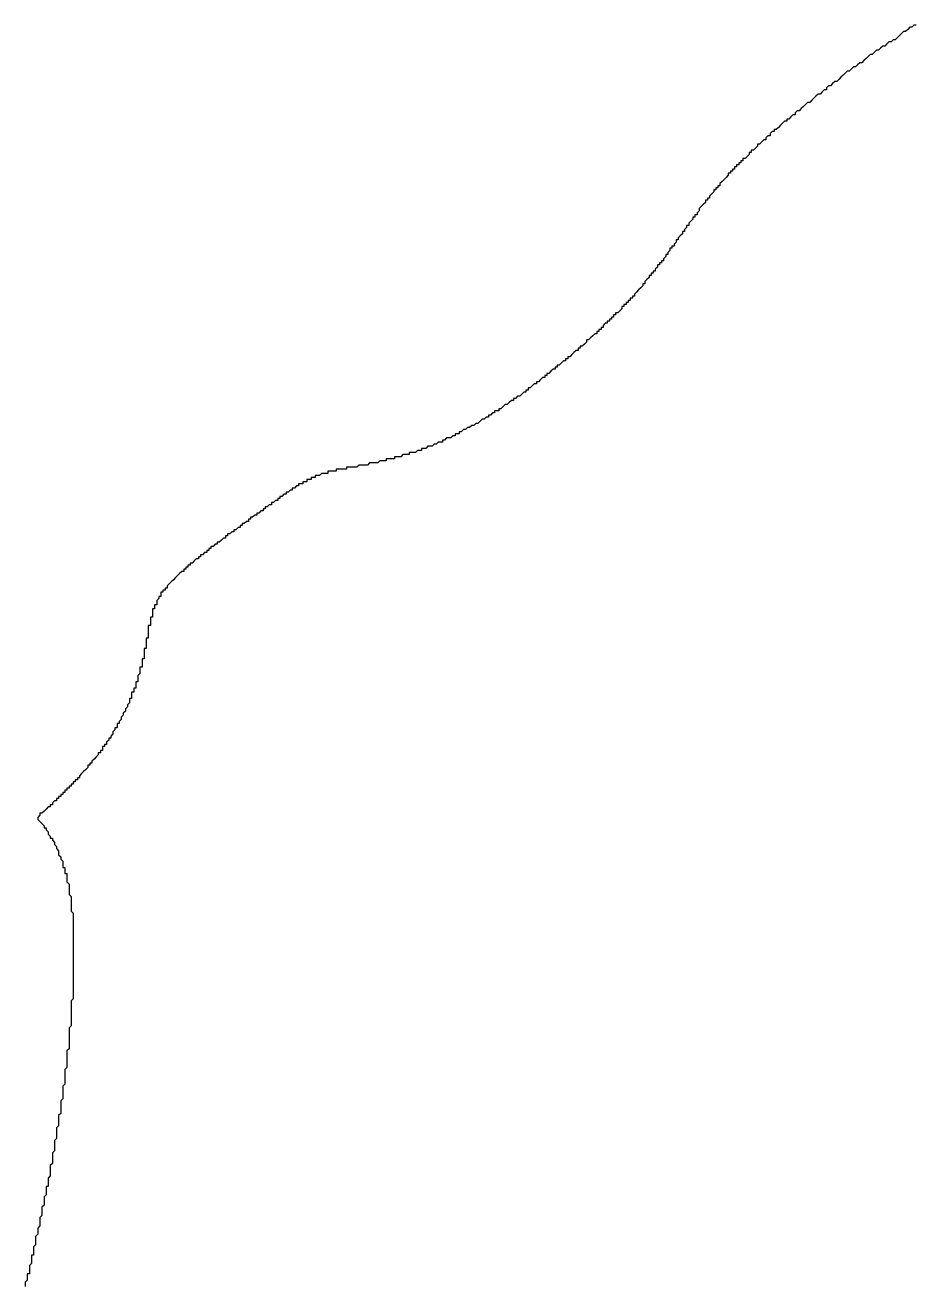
# Model space of a CAD drawing. Header units: millimetres. Extents: x 289 to 9778, y -894 to 6380.
# Drawn here: x 7123.44 to 7127.7, y 584.93 to 590.98 of the extents above; entities that cross this region are included whole.
import ezdxf

# ---------------------------------------------------------------- set-up
doc = ezdxf.new("R2010")
doc.units = ezdxf.units.MM

msp = doc.modelspace()

# ---------------------------------------------------------------- linework, layer by layer
for points in [[(7127.7097, 590.9775, 0), (7127.6997, 590.9775, 0), (7127.6897, 590.9675, 0), (7127.6797, 590.9675, 0), (7127.6697, 590.9575, 0), (7127.6597, 590.9475, 0), (7127.6497, 590.9475, 0), (7127.6397, 590.9375, 0), (7127.6297, 590.9275, 0), (7127.6297, 590.9275, 0), (7127.6197, 590.9175, 0), (7127.6097, 590.9075, 0), (7127.5997, 590.9075, 0), (7127.5897, 590.8975, 0), (7127.5797, 590.8975, 0), (7127.5697, 590.8875, 0), (7127.5597, 590.8775, 0), (7127.5497, 590.8775, 0), (7127.5397, 590.8675, 0), (7127.5297, 590.8575, 0), (7127.5197, 590.8575, 0), (7127.5097, 590.8475, 0), (7127.4997, 590.8375, 0), (7127.4897, 590.8375, 0), (7127.4797, 590.8275, 0), (7127.4697, 590.8175, 0), (7127.4697, 590.8175, 0), (7127.4597, 590.8075, 0), (7127.4497, 590.7975, 0), (7127.4397, 590.7975, 0), (7127.4297, 590.7875, 0), (7127.4197, 590.7775, 0), (7127.4097, 590.7775, 0), (7127.3997, 590.7675, 0), (7127.3897, 590.7575, 0), (7127.3797, 590.7575, 0), (7127.3697, 590.7475, 0), (7127.3597, 590.7375, 0), (7127.3597, 590.7375, 0), (7127.3497, 590.7275, 0), (7127.3397, 590.7175, 0), (7127.3297, 590.7075, 0), (7127.3197, 590.7075, 0), (7127.3097, 590.6975, 0), (7127.2997, 590.6875, 0), (7127.2897, 590.6875, 0), (7127.2797, 590.6775, 0), (7127.2797, 590.6675, 0), (7127.2697, 590.6675, 0), (7127.2597, 590.6575, 0), (7127.2497, 590.6475, 0), (7127.2397, 590.6475, 0), (7127.2297, 590.6375, 0), (7127.2197, 590.6275, 0), (7127.2197, 590.6275, 0), (7127.2097, 590.6175, 0), (7127.1997, 590.6075, 0), (7127.1897, 590.6075, 0), (7127.1797, 590.5975, 0), (7127.1697, 590.5875, 0), (7127.1697, 590.5875, 0), (7127.1597, 590.5775, 0), (7127.1497, 590.5675, 0), (7127.1397, 590.5675, 0), (7127.1297, 590.5575, 0), (7127.1297, 590.5475, 0), (7127.1197, 590.5475, 0), (7127.1097, 590.5375, 0), (7127.0997, 590.5275, 0), (7127.0897, 590.5275, 0), (7127.0897, 590.5175, 0), (7127.0797, 590.5175, 0), (7127.0697, 590.5075, 0), (7127.0597, 590.4975, 0), (7127.0597, 590.4975, 0), (7127.0497, 590.4875, 0), (7127.0397, 590.4775, 0), (7127.0297, 590.4775, 0), (7127.0297, 590.4675, 0), (7127.0197, 590.4675, 0), (7127.0097, 590.4575, 0), (7127.0097, 590.4475, 0), (7126.9997, 590.4475, 0), (7126.9897, 590.4375, 0), (7126.9897, 590.4275, 0), (7126.9797, 590.4275, 0), (7126.9697, 590.4175, 0), (7126.9697, 590.4175, 0), (7126.9597, 590.4075, 0), (7126.9497, 590.4075, 0), (7126.9497, 590.3975, 0), (7126.9397, 590.3875, 0), (7126.9397, 590.3875, 0), (7126.9297, 590.3775, 0), (7126.9197, 590.3775, 0), (7126.9197, 590.3675, 0), (7126.9097, 590.3675, 0), (7126.9097, 590.3575, 0), (7126.8997, 590.3475, 0), (7126.8997, 590.3475, 0), (7126.8897, 590.3375, 0), (7126.8797, 590.3375, 0), (7126.8797, 590.3275, 0), (7126.8697, 590.3275, 0), (7126.8697, 590.3175, 0), (7126.8597, 590.3175, 0), (7126.8597, 590.3075, 0), (7126.8497, 590.3075, 0), (7126.8497, 590.2975, 0), (7126.8397, 590.2975, 0), (7126.8397, 590.2875, 0), (7126.8297, 590.2875, 0), (7126.8297, 590.2775, 0), (7126.8197, 590.2775, 0), (7126.8197, 590.2675, 0), (7126.8097, 590.2675, 0), (7126.8097, 590.2575, 0), (7126.8097, 590.2575, 0), (7126.7997, 590.2475, 0), (7126.7997, 590.2475, 0), (7126.7897, 590.2375, 0), (7126.7897, 590.2375, 0), (7126.7797, 590.2275, 0), (7126.7797, 590.2275, 0), (7126.7697, 590.2175, 0), (7126.7697, 590.2175, 0), (7126.7697, 590.2075, 0), (7126.7597, 590.2075, 0), (7126.7597, 590.1975, 0), (7126.7497, 590.1975, 0), (7126.7497, 590.1875, 0), (7126.7497, 590.1875, 0), (7126.7397, 590.1875, 0), (7126.7397, 590.1775, 0), (7126.7397, 590.1775, 0), (7126.7297, 590.1675, 0), (7126.7297, 590.1675, 0), (7126.7197, 590.1575, 0), (7126.7197, 590.1575, 0), (7126.7197, 590.1475, 0), (7126.7097, 590.1475, 0), (7126.7097, 590.1375, 0), (7126.7097, 590.1375, 0), (7126.6997, 590.1375, 0), (7126.6997, 590.1275, 0), (7126.6997, 590.1275, 0), (7126.6897, 590.1175, 0), (7126.6897, 590.1175, 0), (7126.6797, 590.1075, 0), (7126.6797, 590.1075, 0), (7126.6797, 590.1075, 0), (7126.6697, 590.0975, 0), (7126.6697, 590.0975, 0), (7126.6697, 590.0875, 0), (7126.6697, 590.0875, 0), (7126.6597, 590.0775, 0), (7126.6597, 590.0775, 0), (7126.6597, 590.0675, 0), (7126.6497, 590.0675, 0), (7126.6497, 590.0675, 0), (7126.6497, 590.0575, 0), (7126.6397, 590.0575, 0), (7126.6397, 590.0475, 0), (7126.6397, 590.0475, 0), (7126.6297, 590.0375, 0), (7126.6297, 590.0375, 0), (7126.6297, 590.0375, 0), (7126.6197, 590.0275, 0), (7126.6197, 590.0275, 0), (7126.6197, 590.0175, 0), (7126.6097, 590.0175, 0), (7126.6097, 590.0075, 0), (7126.6097, 590.0075, 0), (7126.5997, 589.9975, 0), (7126.5997, 589.9975, 0), (7126.5997, 589.9975, 0), (7126.5997, 589.9875, 0), (7126.5897, 589.9875, 0), (7126.5897, 589.9775, 0), (7126.5897, 589.9775, 0), (7126.5797, 589.9675, 0), (7126.5797, 589.9675, 0), (7126.5797, 589.9675, 0), (7126.5697, 589.9575, 0), (7126.5697, 589.9575, 0), (7126.5697, 589.9475, 0), (7126.5597, 589.9475, 0), (7126.5597, 589.9375, 0), (7126.5597, 589.9375, 0), (7126.5497, 589.9275, 0), (7126.5497, 589.9275, 0), (7126.5497, 589.9175, 0), (7126.5397, 589.9175, 0), (7126.5397, 589.9175, 0), (7126.5397, 589.9075, 0), (7126.5297, 589.9075, 0), (7126.5297, 589.8975, 0), (7126.5297, 589.8975, 0), (7126.5197, 589.8875, 0), (7126.5197, 589.8875, 0), (7126.5197, 589.8775, 0), (7126.5097, 589.8775, 0), (7126.5097, 589.8675, 0), (7126.5097, 589.8675, 0), (7126.4997, 589.8575, 0), (7126.4997, 589.8575, 0), (7126.4997, 589.8475, 0), (7126.4897, 589.8475, 0), (7126.4897, 589.8475, 0), (7126.4897, 589.8375, 0), (7126.4797, 589.8375, 0), (7126.4797, 589.8275, 0), (7126.4697, 589.8275, 0), (7126.4697, 589.8175, 0), (7126.4697, 589.8175, 0), (7126.4597, 589.8075, 0), (7126.4597, 589.8075, 0), (7126.4597, 589.7975, 0), (7126.4497, 589.7975, 0), (7126.4497, 589.7875, 0), (7126.4397, 589.7875, 0), (7126.4397, 589.7775, 0), (7126.4297, 589.7775, 0), (7126.4297, 589.7675, 0), (7126.4297, 589.7675, 0), (7126.4197, 589.7575, 0), (7126.4197, 589.7575, 0), (7126.4097, 589.7475, 0), (7126.4097, 589.7475, 0), (7126.4097, 589.7375, 0), (7126.3997, 589.7375, 0), (7126.3997, 589.7275, 0), (7126.3897, 589.7175, 0), (7126.3897, 589.7175, 0), (7126.3797, 589.7075, 0), (7126.3797, 589.7075, 0), (7126.3697, 589.6975, 0), (7126.3697, 589.6975, 0), (7126.3597, 589.6875, 0), (7126.3597, 589.6875, 0), (7126.3597, 589.6775, 0), (7126.3497, 589.6775, 0), (7126.3497, 589.6675, 0), (7126.3397, 589.6675, 0), (7126.3397, 589.6575, 0), (7126.3297, 589.6575, 0), (7126.3297, 589.6475, 0), (7126.3197, 589.6475, 0), (7126.3197, 589.6375, 0), (7126.3097, 589.6375, 0), (7126.3097, 589.6275, 0), (7126.2997, 589.6275, 0), (7126.2997, 589.6175, 0), (7126.2897, 589.6075, 0), (7126.2897, 589.6075, 0), (7126.2797, 589.5975, 0), (7126.2697, 589.5975, 0), (7126.2697, 589.5875, 0), (7126.2597, 589.5875, 0), (7126.2597, 589.5775, 0), (7126.2497, 589.5775, 0), (7126.2497, 589.5675, 0), (7126.2397, 589.5675, 0), (7126.2397, 589.5575, 0), (7126.2297, 589.5575, 0), (7126.2297, 589.5475, 0), (7126.2197, 589.5475, 0), (7126.2097, 589.5375, 0), (7126.2097, 589.5275, 0), (7126.1997, 589.5275, 0), (7126.1997, 589.5175, 0), (7126.1897, 589.5175, 0), (7126.1897, 589.5075, 0), (7126.1797, 589.5075, 0), (7126.1797, 589.4975, 0), (7126.1697, 589.4975, 0), (7126.1597, 589.4875, 0), (7126.1597, 589.4875, 0), (7126.1497, 589.4775, 0), (7126.1497, 589.4775, 0), (7126.1397, 589.4675, 0), (7126.1297, 589.4675, 0), (7126.1297, 589.4575, 0), (7126.1197, 589.4475, 0), (7126.1197, 589.4475, 0), (7126.1097, 589.4375, 0), (7126.0997, 589.4375, 0), (7126.0997, 589.4275, 0), (7126.0897, 589.4275, 0), (7126.0897, 589.4175, 0), (7126.0797, 589.4175, 0), (7126.0697, 589.4075, 0), (7126.0697, 589.4075, 0), (7126.0597, 589.3975, 0), (7126.0597, 589.3975, 0), (7126.0497, 589.3875, 0), (7126.0397, 589.3875, 0), (7126.0397, 589.3775, 0), (7126.0297, 589.3775, 0), (7126.0297, 589.3675, 0), (7126.0197, 589.3675, 0), (7126.0097, 589.3575, 0), (7126.0097, 589.3575, 0), (7125.9997, 589.3475, 0), (7125.9897, 589.3475, 0), (7125.9897, 589.3375, 0), (7125.9797, 589.3375, 0), (7125.9797, 589.3275, 0), (7125.9697, 589.3275, 0), (7125.9597, 589.3175, 0), (7125.9597, 589.3175, 0), (7125.9497, 589.3075, 0), (7125.9397, 589.3075, 0), (7125.9397, 589.2975, 0), (7125.9297, 589.2975, 0), (7125.9297, 589.2875, 0), (7125.9197, 589.2875, 0), (7125.9097, 589.2775, 0), (7125.9097, 589.2775, 0), (7125.8997, 589.2675, 0), (7125.8897, 589.2675, 0), (7125.8897, 589.2575, 0), (7125.8797, 589.2575, 0), (7125.8697, 589.2475, 0), (7125.8697, 589.2475, 0), (7125.8597, 589.2375, 0), (7125.8497, 589.2375, 0), (7125.8497, 589.2275, 0), (7125.8397, 589.2275, 0), (7125.8397, 589.2175, 0), (7125.8297, 589.2175, 0), (7125.8197, 589.2075, 0), (7125.8197, 589.2075, 0), (7125.8097, 589.1975, 0), (7125.7997, 589.1975, 0), (7125.7997, 589.1975, 0), (7125.7897, 589.1875, 0), (7125.7797, 589.1875, 0), (7125.7797, 589.1775, 0), (7125.7697, 589.1775, 0), (7125.7597, 589.1675, 0), (7125.7597, 589.1675, 0), (7125.7497, 589.1575, 0), (7125.7497, 589.1575, 0), (7125.7397, 589.1575, 0), (7125.7297, 589.1475, 0), (7125.7297, 589.1475, 0), (7125.7197, 589.1375, 0), (7125.7097, 589.1375, 0), (7125.7097, 589.1275, 0), (7125.6997, 589.1275, 0), (7125.6897, 589.1275, 0), (7125.6897, 589.1175, 0), (7125.6797, 589.1175, 0), (7125.6697, 589.1075, 0), (7125.6697, 589.1075, 0), (7125.6597, 589.1075, 0), (7125.6597, 589.0975, 0), (7125.6497, 589.0975, 0), (7125.6397, 589.0875, 0), (7125.6397, 589.0875, 0), (7125.6297, 589.0875, 0), (7125.6197, 589.0775, 0), (7125.6197, 589.0775, 0), (7125.6097, 589.0675, 0), (7125.5997, 589.0675, 0), (7125.5997, 589.0675, 0), (7125.5897, 589.0575, 0), (7125.5897, 589.0575, 0), (7125.5797, 589.0575, 0), (7125.5697, 589.0475, 0), (7125.5697, 589.0475, 0), (7125.5597, 589.0475, 0), (7125.5497, 589.0375, 0), (7125.5497, 589.0375, 0), (7125.5397, 589.0375, 0), (7125.5297, 589.0275, 0), (7125.5297, 589.0275, 0), (7125.5197, 589.0275, 0), (7125.5197, 589.0175, 0), (7125.5097, 589.0175, 0), (7125.4997, 589.0175, 0), (7125.4997, 589.0075, 0), (7125.4897, 589.0075, 0), (7125.4897, 589.0075, 0), (7125.4797, 588.9975, 0), (7125.4697, 588.9975, 0), (7125.4697, 588.9975, 0), (7125.4597, 588.9975, 0), (7125.4497, 588.9875, 0), (7125.4497, 588.9875, 0), (7125.4397, 588.9875, 0), (7125.4397, 588.9775, 0), (7125.4297, 588.9775, 0), (7125.4197, 588.9775, 0), (7125.4197, 588.9775, 0), (7125.4097, 588.9675, 0), (7125.4097, 588.9675, 0), (7125.3997, 588.9675, 0), (7125.3997, 588.9675, 0), (7125.3897, 588.9575, 0), (7125.3797, 588.9575, 0), (7125.3797, 588.9575, 0), (7125.3697, 588.9575, 0), (7125.3697, 588.9575, 0), (7125.3597, 588.9475, 0), (7125.3497, 588.9475, 0), (7125.3497, 588.9475, 0), (7125.3397, 588.9475, 0), (7125.3397, 588.9375, 0), (7125.3297, 588.9375, 0), (7125.3297, 588.9375, 0), (7125.3197, 588.9375, 0), (7125.3197, 588.9375, 0), (7125.3097, 588.9275, 0), (7125.2997, 588.9275, 0), (7125.2997, 588.9275, 0), (7125.2897, 588.9275, 0), (7125.2897, 588.9275, 0), (7125.2797, 588.9275, 0), (7125.2797, 588.9175, 0), (7125.2697, 588.9175, 0), (7125.2697, 588.9175, 0), (7125.2597, 588.9175, 0), (7125.2597, 588.9175, 0), (7125.2497, 588.9175, 0), (7125.2397, 588.9075, 0), (7125.2397, 588.9075, 0), (7125.2297, 588.9075, 0), (7125.2297, 588.9075, 0), (7125.2197, 588.9075, 0), (7125.2197, 588.9075, 0), (7125.2097, 588.9075, 0), (7125.2097, 588.8975, 0), (7125.1997, 588.8975, 0), (7125.1997, 588.8975, 0), (7125.1897, 588.8975, 0), (7125.1897, 588.8975, 0), (7125.1797, 588.8975, 0), (7125.1797, 588.8975, 0), (7125.1697, 588.8975, 0), (7125.1697, 588.8875, 0), (7125.1597, 588.8875, 0), (7125.1597, 588.8875, 0), (7125.1497, 588.8875, 0), (7125.1497, 588.8875, 0), (7125.1397, 588.8875, 0), (7125.1397, 588.8875, 0), (7125.1397, 588.8875, 0), (7125.1297, 588.8775, 0), (7125.1297, 588.8775, 0), (7125.1197, 588.8775, 0), (7125.1197, 588.8775, 0), (7125.1097, 588.8775, 0), (7125.1097, 588.8775, 0), (7125.0997, 588.8775, 0), (7125.0997, 588.8775, 0), (7125.0897, 588.8775, 0), (7125.0897, 588.8775, 0), (7125.0897, 588.8775, 0), (7125.0797, 588.8675, 0), (7125.0797, 588.8675, 0), (7125.0697, 588.8675, 0), (7125.0697, 588.8675, 0), (7125.0597, 588.8675, 0), (7125.0597, 588.8675, 0), (7125.0597, 588.8675, 0), (7125.0497, 588.8675, 0), (7125.0497, 588.8675, 0), (7125.0397, 588.8675, 0), (7125.0397, 588.8675, 0), (7125.0397, 588.8675, 0), (7125.0297, 588.8575, 0), (7125.0297, 588.8575, 0), (7125.0197, 588.8575, 0), (7125.0197, 588.8575, 0), (7125.0197, 588.8575, 0), (7125.0097, 588.8575, 0), (7125.0097, 588.8575, 0), (7125.0097, 588.8575, 0), (7124.9997, 588.8575, 0), (7124.9997, 588.8575, 0), (7124.9897, 588.8575, 0), (7124.9897, 588.8575, 0), (7124.9897, 588.8575, 0), (7124.9797, 588.8575, 0), (7124.9797, 588.8575, 0), (7124.9797, 588.8475, 0), (7124.9697, 588.8475, 0), (7124.9697, 588.8475, 0), (7124.9697, 588.8475, 0), (7124.9597, 588.8475, 0), (7124.9597, 588.8475, 0), (7124.9597, 588.8475, 0), (7124.9497, 588.8475, 0), (7124.9497, 588.8475, 0), (7124.9497, 588.8475, 0), (7124.9397, 588.8475, 0), (7124.9397, 588.8475, 0), (7124.9397, 588.8475, 0), (7124.9397, 588.8475, 0), (7124.9297, 588.8475, 0), (7124.9297, 588.8475, 0), (7124.9297, 588.8375, 0), (7124.9197, 588.8375, 0), (7124.9197, 588.8375, 0), (7124.9197, 588.8375, 0), (7124.9197, 588.8375, 0), (7124.9097, 588.8375, 0), (7124.9097, 588.8375, 0), (7124.9097, 588.8375, 0), (7124.9097, 588.8375, 0), (7124.8997, 588.8375, 0), (7124.8997, 588.8375, 0), (7124.8997, 588.8375, 0), (7124.8997, 588.8375, 0), (7124.8897, 588.8375, 0), (7124.8897, 588.8375, 0), (7124.8897, 588.8375, 0), (7124.8897, 588.8275, 0), (7124.8797, 588.8275, 0), (7124.8797, 588.8275, 0), (7124.8797, 588.8275, 0), (7124.8797, 588.8275, 0), (7124.8697, 588.8275, 0), (7124.8697, 588.8275, 0), (7124.8697, 588.8275, 0), (7124.8697, 588.8275, 0), (7124.8697, 588.8275, 0), (7124.8597, 588.8275, 0), (7124.8597, 588.8275, 0), (7124.8597, 588.8275, 0), (7124.8597, 588.8275, 0), (7124.8597, 588.8275, 0), (7124.8497, 588.8175, 0), (7124.8497, 588.8175, 0), (7124.8497, 588.8175, 0), (7124.8497, 588.8175, 0), (7124.8497, 588.8175, 0), (7124.8397, 588.8175, 0), (7124.8397, 588.8175, 0), (7124.8397, 588.8175, 0), (7124.8397, 588.8175, 0), (7124.8397, 588.8175, 0), (7124.8297, 588.8175, 0), (7124.8297, 588.8175, 0), (7124.8297, 588.8075, 0), (7124.8297, 588.8075, 0), (7124.8297, 588.8075, 0), (7124.8197, 588.8075, 0), (7124.8197, 588.8075, 0), (7124.8197, 588.8075, 0), (7124.8197, 588.8075, 0), (7124.8097, 588.8075, 0), (7124.8097, 588.8075, 0), (7124.8097, 588.8075, 0), (7124.8097, 588.8075, 0), (7124.8097, 588.7975, 0), (7124.7997, 588.7975, 0), (7124.7997, 588.7975, 0), (7124.7997, 588.7975, 0), (7124.7997, 588.7975, 0), (7124.7997, 588.7975, 0), (7124.7897, 588.7975, 0), (7124.7897, 588.7975, 0), (7124.7897, 588.7975, 0), (7124.7897, 588.7975, 0), (7124.7897, 588.7875, 0), (7124.7797, 588.7875, 0), (7124.7797, 588.7875, 0), (7124.7797, 588.7875, 0), (7124.7797, 588.7875, 0), (7124.7797, 588.7875, 0), (7124.7697, 588.7875, 0), (7124.7697, 588.7875, 0), (7124.7697, 588.7875, 0), (7124.7697, 588.7775, 0), (7124.7597, 588.7775, 0), (7124.7597, 588.7775, 0), (7124.7597, 588.7775, 0), (7124.7597, 588.7775, 0), (7124.7597, 588.7775, 0), (7124.7497, 588.7775, 0), (7124.7497, 588.7775, 0), (7124.7497, 588.7675, 0), (7124.7497, 588.7675, 0), (7124.7497, 588.7675, 0), (7124.7397, 588.7675, 0), (7124.7397, 588.7675, 0), (7124.7397, 588.7675, 0), (7124.7397, 588.7675, 0), (7124.7297, 588.7575, 0), (7124.7297, 588.7575, 0), (7124.7297, 588.7575, 0), (7124.7297, 588.7575, 0), (7124.7197, 588.7575, 0), (7124.7197, 588.7575, 0), (7124.7197, 588.7575, 0), (7124.7197, 588.7475, 0), (7124.7197, 588.7475, 0), (7124.7097, 588.7475, 0), (7124.7097, 588.7475, 0), (7124.7097, 588.7475, 0), (7124.7097, 588.7475, 0), (7124.6997, 588.7375, 0), (7124.6997, 588.7375, 0), (7124.6997, 588.7375, 0), (7124.6997, 588.7375, 0), (7124.6897, 588.7375, 0), (7124.6897, 588.7375, 0), (7124.6897, 588.7275, 0), (7124.6897, 588.7275, 0), (7124.6797, 588.7275, 0), (7124.6797, 588.7275, 0), (7124.6797, 588.7275, 0), (7124.6797, 588.7275, 0), (7124.6697, 588.7175, 0), (7124.6697, 588.7175, 0), (7124.6697, 588.7175, 0), (7124.6697, 588.7175, 0), (7124.6597, 588.7175, 0), (7124.6597, 588.7075, 0), (7124.6597, 588.7075, 0), (7124.6497, 588.7075, 0), (7124.6497, 588.7075, 0), (7124.6497, 588.7075, 0), (7124.6497, 588.6975, 0), (7124.6397, 588.6975, 0), (7124.6397, 588.6975, 0), (7124.6397, 588.6975, 0), (7124.6397, 588.6975, 0), (7124.6297, 588.6875, 0), (7124.6297, 588.6875, 0), (7124.6297, 588.6875, 0), (7124.6197, 588.6875, 0), (7124.6197, 588.6875, 0), (7124.6197, 588.6775, 0), (7124.6197, 588.6775, 0), (7124.6097, 588.6775, 0), (7124.6097, 588.6775, 0), (7124.6097, 588.6775, 0), (7124.5997, 588.6675, 0), (7124.5997, 588.6675, 0), (7124.5997, 588.6675, 0), (7124.5897, 588.6675, 0), (7124.5897, 588.6675, 0), (7124.5897, 588.6575, 0), (7124.5897, 588.6575, 0), (7124.5797, 588.6575, 0), (7124.5797, 588.6575, 0), (7124.5797, 588.6475, 0), (7124.5697, 588.6475, 0), (7124.5697, 588.6475, 0), (7124.5697, 588.6475, 0), (7124.5597, 588.6375, 0), (7124.5597, 588.6375, 0), (7124.5597, 588.6375, 0), (7124.5497, 588.6375, 0), (7124.5497, 588.6275, 0), (7124.5497, 588.6275, 0), (7124.5397, 588.6275, 0), (7124.5397, 588.6275, 0), (7124.5397, 588.6275, 0), (7124.5297, 588.6175, 0), (7124.5297, 588.6175, 0), (7124.5297, 588.6175, 0), (7124.5197, 588.6175, 0), (7124.5197, 588.6075, 0), (7124.5197, 588.6075, 0), (7124.5097, 588.6075, 0), (7124.5097, 588.6075, 0), (7124.5097, 588.5975, 0), (7124.4997, 588.5975, 0), (7124.4997, 588.5975, 0), (7124.4997, 588.5975, 0), (7124.4897, 588.5875, 0), (7124.4897, 588.5875, 0), (7124.4897, 588.5875, 0), (7124.4797, 588.5875, 0), (7124.4797, 588.5775, 0), (7124.4697, 588.5775, 0), (7124.4697, 588.5775, 0), (7124.4697, 588.5675, 0), (7124.4597, 588.5675, 0), (7124.4597, 588.5675, 0), (7124.4597, 588.5675, 0), (7124.4497, 588.5575, 0), (7124.4497, 588.5575, 0), (7124.4497, 588.5575, 0), (7124.4397, 588.5575, 0), (7124.4397, 588.5475, 0), (7124.4397, 588.5475, 0), (7124.4297, 588.5475, 0), (7124.4297, 588.5475, 0), (7124.4197, 588.5375, 0), (7124.4197, 588.5375, 0), (7124.4197, 588.5375, 0), (7124.4097, 588.5375, 0), (7124.4097, 588.5275, 0), (7124.4097, 588.5275, 0), (7124.3997, 588.5275, 0), (7124.3997, 588.5275, 0), (7124.3997, 588.5175, 0), (7124.3897, 588.5175, 0), (7124.3897, 588.5175, 0), (7124.3897, 588.5175, 0), (7124.3797, 588.5075, 0), (7124.3797, 588.5075, 0), (7124.3797, 588.5075, 0), (7124.3697, 588.4975, 0), (7124.3697, 588.4975, 0), (7124.3597, 588.4975, 0), (7124.3597, 588.4975, 0), (7124.3597, 588.4875, 0), (7124.3497, 588.4875, 0), (7124.3497, 588.4875, 0), (7124.3497, 588.4875, 0), (7124.3397, 588.4775, 0), (7124.3397, 588.4775, 0), (7124.3397, 588.4775, 0), (7124.3297, 588.4775, 0), (7124.3297, 588.4675, 0), (7124.3297, 588.4675, 0), (7124.3197, 588.4675, 0), (7124.3197, 588.4675, 0), (7124.3197, 588.4575, 0), (7124.3097, 588.4575, 0), (7124.3097, 588.4575, 0), (7124.3097, 588.4475, 0), (7124.2997, 588.4475, 0), (7124.2997, 588.4475, 0), (7124.2997, 588.4475, 0), (7124.2897, 588.4375, 0), (7124.2897, 588.4375, 0), (7124.2897, 588.4375, 0), (7124.2797, 588.4375, 0), (7124.2797, 588.4275, 0), (7124.2797, 588.4275, 0), (7124.2697, 588.4275, 0), (7124.2697, 588.4275, 0), (7124.2697, 588.4175, 0), (7124.2597, 588.4175, 0), (7124.2597, 588.4175, 0), (7124.2597, 588.4175, 0), (7124.2497, 588.4075, 0), (7124.2497, 588.4075, 0), (7124.2497, 588.4075, 0), (7124.2397, 588.3975, 0), (7124.2397, 588.3975, 0), (7124.2397, 588.3975, 0), (7124.2297, 588.3975, 0), (7124.2297, 588.3875, 0), (7124.2297, 588.3875, 0), (7124.2197, 588.3875, 0), (7124.2197, 588.3875, 0), (7124.2197, 588.3775, 0), (7124.2197, 588.3775, 0), (7124.2097, 588.3775, 0), (7124.2097, 588.3775, 0), (7124.2097, 588.3675, 0), (7124.1997, 588.3675, 0), (7124.1997, 588.3675, 0), (7124.1997, 588.3675, 0), (7124.1997, 588.3575, 0), (7124.1897, 588.3575, 0), (7124.1897, 588.3575, 0), (7124.1897, 588.3575, 0), (7124.1797, 588.3475, 0), (7124.1797, 588.3475, 0), (7124.1797, 588.3475, 0), (7124.1797, 588.3475, 0), (7124.1697, 588.3375, 0), (7124.1697, 588.3375, 0), (7124.1697, 588.3375, 0), (7124.1697, 588.3375, 0), (7124.1597, 588.3275, 0), (7124.1597, 588.3275, 0), (7124.1597, 588.3275, 0), (7124.1597, 588.3275, 0), (7124.1497, 588.3175, 0), (7124.1497, 588.3175, 0), (7124.1497, 588.3175, 0), (7124.1497, 588.3175, 0), (7124.1497, 588.3175, 0), (7124.1397, 588.3075, 0), (7124.1397, 588.3075, 0), (7124.1397, 588.3075, 0), (7124.1397, 588.3075, 0), (7124.1297, 588.2975, 0), (7124.1297, 588.2975, 0), (7124.1297, 588.2975, 0), (7124.1297, 588.2975, 0), (7124.1297, 588.2975, 0), (7124.1197, 588.2875, 0), (7124.1197, 588.2875, 0), (7124.1197, 588.2875, 0), (7124.1197, 588.2875, 0), (7124.1197, 588.2775, 0), (7124.1197, 588.2775, 0), (7124.1097, 588.2775, 0), (7124.1097, 588.2775, 0), (7124.1097, 588.2775, 0), (7124.1097, 588.2675, 0), (7124.1097, 588.2675, 0), (7124.1097, 588.2675, 0), (7124.0997, 588.2675, 0), (7124.0997, 588.2675, 0), (7124.0997, 588.2675, 0), (7124.0997, 588.2575, 0), (7124.0997, 588.2575, 0), (7124.0997, 588.2575, 0), (7124.0997, 588.2575, 0), (7124.0897, 588.2575, 0), (7124.0897, 588.2475, 0), (7124.0897, 588.2475, 0), (7124.0897, 588.2475, 0), (7124.0897, 588.2475, 0), (7124.0897, 588.2475, 0), (7124.0897, 588.2475, 0), (7124.0897, 588.2375, 0), (7124.0897, 588.2375, 0), (7124.0797, 588.2375, 0), (7124.0797, 588.2375, 0), (7124.0797, 588.2375, 0), (7124.0797, 588.2375, 0), (7124.0797, 588.2275, 0), (7124.0797, 588.2275, 0), (7124.0797, 588.2275, 0), (7124.0797, 588.2275, 0), (7124.0797, 588.2275, 0), (7124.0797, 588.2275, 0), (7124.0697, 588.2175, 0), (7124.0697, 588.2175, 0), (7124.0697, 588.2175, 0), (7124.0697, 588.2175, 0), (7124.0697, 588.2175, 0), (7124.0697, 588.2175, 0), (7124.0697, 588.2075, 0), (7124.0697, 588.2075, 0), (7124.0697, 588.2075, 0), (7124.0697, 588.2075, 0), (7124.0697, 588.2075, 0), (7124.0697, 588.2075, 0), (7124.0697, 588.1975, 0), (7124.0597, 588.1975, 0), (7124.0597, 588.1975, 0), (7124.0597, 588.1975, 0), (7124.0597, 588.1975, 0), (7124.0597, 588.1975, 0), (7124.0597, 588.1875, 0), (7124.0597, 588.1875, 0), (7124.0597, 588.1875, 0), (7124.0597, 588.1875, 0), (7124.0597, 588.1875, 0), (7124.0597, 588.1875, 0), (7124.0597, 588.1775, 0), (7124.0597, 588.1775, 0), (7124.0597, 588.1775, 0), (7124.0597, 588.1775, 0), (7124.0597, 588.1775, 0), (7124.0497, 588.1775, 0), (7124.0497, 588.1675, 0), (7124.0497, 588.1675, 0), (7124.0497, 588.1675, 0), (7124.0497, 588.1675, 0), (7124.0497, 588.1675, 0), (7124.0497, 588.1575, 0), (7124.0497, 588.1575, 0), (7124.0497, 588.1575, 0), (7124.0497, 588.1575, 0), (7124.0497, 588.1575, 0), (7124.0497, 588.1475, 0), (7124.0497, 588.1475, 0), (7124.0497, 588.1475, 0), (7124.0497, 588.1475, 0), (7124.0497, 588.1475, 0), (7124.0497, 588.1375, 0), (7124.0497, 588.1375, 0), (7124.0397, 588.1375, 0), (7124.0397, 588.1375, 0), (7124.0397, 588.1375, 0), (7124.0397, 588.1275, 0), (7124.0397, 588.1275, 0), (7124.0397, 588.1275, 0), (7124.0397, 588.1275, 0), (7124.0397, 588.1275, 0), (7124.0397, 588.1175, 0), (7124.0397, 588.1175, 0), (7124.0397, 588.1175, 0), (7124.0397, 588.1175, 0), (7124.0397, 588.1075, 0), (7124.0397, 588.1075, 0), (7124.0397, 588.1075, 0), (7124.0397, 588.1075, 0), (7124.0397, 588.1075, 0), (7124.0397, 588.0975, 0), (7124.0397, 588.0975, 0), (7124.0397, 588.0975, 0), (7124.0297, 588.0975, 0), (7124.0297, 588.0875, 0), (7124.0297, 588.0875, 0), (7124.0297, 588.0875, 0), (7124.0297, 588.0875, 0), (7124.0297, 588.0775, 0), (7124.0297, 588.0775, 0), (7124.0297, 588.0775, 0), (7124.0297, 588.0775, 0), (7124.0297, 588.0675, 0), (7124.0297, 588.0675, 0), (7124.0297, 588.0675, 0), (7124.0297, 588.0675, 0), (7124.0297, 588.0575, 0), (7124.0297, 588.0575, 0), (7124.0297, 588.0575, 0), (7124.0297, 588.0475, 0), (7124.0297, 588.0475, 0), (7124.0297, 588.0475, 0), (7124.0297, 588.0475, 0), (7124.0297, 588.0375, 0), (7124.0197, 588.0375, 0), (7124.0197, 588.0375, 0), (7124.0197, 588.0375, 0), (7124.0197, 588.0275, 0), (7124.0197, 588.0275, 0), (7124.0197, 588.0275, 0), (7124.0197, 588.0175, 0), (7124.0197, 588.0175, 0), (7124.0197, 588.0175, 0), (7124.0197, 588.0075, 0), (7124.0197, 588.0075, 0), (7124.0197, 588.0075, 0), (7124.0197, 588.0075, 0), (7124.0197, 587.9975, 0), (7124.0197, 587.9975, 0), (7124.0197, 587.9975, 0), (7124.0197, 587.9875, 0), (7124.0197, 587.9875, 0), (7124.0097, 587.9875, 0), (7124.0097, 587.9775, 0), (7124.0097, 587.9775, 0), (7124.0097, 587.9775, 0), (7124.0097, 587.9675, 0), (7124.0097, 587.9675, 0), (7124.0097, 587.9675, 0), (7124.0097, 587.9575, 0), (7124.0097, 587.9575, 0), (7124.0097, 587.9575, 0), (7124.0097, 587.9475, 0), (7124.0097, 587.9475, 0), (7124.0097, 587.9475, 0), (7124.0097, 587.9375, 0), (7123.9997, 587.9375, 0), (7123.9997, 587.9375, 0), (7123.9997, 587.9275, 0), (7123.9997, 587.9275, 0), (7123.9997, 587.9275, 0), (7123.9997, 587.9175, 0), (7123.9997, 587.9175, 0), (7123.9997, 587.9175, 0), (7123.9997, 587.9075, 0), (7123.9997, 587.9075, 0), (7123.9997, 587.9075, 0), (7123.9997, 587.8975, 0), (7123.9897, 587.8975, 0), (7123.9897, 587.8975, 0), (7123.9897, 587.8875, 0), (7123.9897, 587.8875, 0), (7123.9897, 587.8775, 0), (7123.9897, 587.8775, 0), (7123.9897, 587.8775, 0), (7123.9897, 587.8675, 0), (7123.9897, 587.8675, 0), (7123.9897, 587.8675, 0), (7123.9797, 587.8575, 0), (7123.9797, 587.8575, 0), (7123.9797, 587.8575, 0), (7123.9797, 587.8475, 0), (7123.9797, 587.8475, 0), (7123.9797, 587.8375, 0), (7123.9797, 587.8375, 0), (7123.9797, 587.8375, 0), (7123.9797, 587.8275, 0), (7123.9697, 587.8275, 0), (7123.9697, 587.8275, 0), (7123.9697, 587.8175, 0), (7123.9697, 587.8175, 0), (7123.9697, 587.8175, 0), (7123.9697, 587.8075, 0), (7123.9697, 587.8075, 0), (7123.9697, 587.7975, 0), (7123.9597, 587.7975, 0), (7123.9597, 587.7975, 0), (7123.9597, 587.7875, 0), (7123.9597, 587.7875, 0), (7123.9597, 587.7875, 0), (7123.9597, 587.7775, 0), (7123.9597, 587.7775, 0), (7123.9497, 587.7775, 0), (7123.9497, 587.7675, 0), (7123.9497, 587.7675, 0), (7123.9497, 587.7575, 0), (7123.9497, 587.7575, 0), (7123.9497, 587.7575, 0), (7123.9497, 587.7475, 0), (7123.9397, 587.7475, 0), (7123.9397, 587.7475, 0), (7123.9397, 587.7375, 0), (7123.9397, 587.7375, 0), (7123.9397, 587.7275, 0), (7123.9397, 587.7275, 0), (7123.9397, 587.7275, 0), (7123.9297, 587.7175, 0), (7123.9297, 587.7175, 0), (7123.9297, 587.7175, 0), (7123.9297, 587.7075, 0), (7123.9297, 587.7075, 0), (7123.9197, 587.6975, 0), (7123.9197, 587.6975, 0), (7123.9197, 587.6975, 0), (7123.9197, 587.6875, 0), (7123.9197, 587.6875, 0), (7123.9197, 587.6875, 0), (7123.9097, 587.6775, 0), (7123.9097, 587.6775, 0), (7123.9097, 587.6675, 0), (7123.9097, 587.6675, 0), (7123.9097, 587.6675, 0), (7123.8997, 587.6575, 0), (7123.8997, 587.6575, 0), (7123.8997, 587.6575, 0), (7123.8997, 587.6475, 0), (7123.8997, 587.6475, 0), (7123.8897, 587.6375, 0), (7123.8897, 587.6375, 0), (7123.8897, 587.6375, 0), (7123.8897, 587.6275, 0), (7123.8897, 587.6275, 0), (7123.8797, 587.6275, 0), (7123.8797, 587.6175, 0), (7123.8797, 587.6175, 0), (7123.8797, 587.6075, 0), (7123.8797, 587.6075, 0), (7123.8697, 587.6075, 0), (7123.8697, 587.5975, 0), (7123.8697, 587.5975, 0), (7123.8697, 587.5975, 0), (7123.8597, 587.5875, 0), (7123.8597, 587.5875, 0), (7123.8597, 587.5775, 0), (7123.8597, 587.5775, 0), (7123.8597, 587.5775, 0), (7123.8497, 587.5675, 0), (7123.8497, 587.5675, 0), (7123.8497, 587.5675, 0), (7123.8497, 587.5575, 0), (7123.8397, 587.5575, 0), (7123.8397, 587.5475, 0), (7123.8397, 587.5475, 0), (7123.8397, 587.5475, 0), (7123.8297, 587.5375, 0), (7123.8297, 587.5375, 0), (7123.8297, 587.5275, 0), (7123.8197, 587.5275, 0), (7123.8197, 587.5275, 0), (7123.8197, 587.5175, 0), (7123.8197, 587.5175, 0), (7123.8097, 587.5175, 0), (7123.8097, 587.5075, 0), (7123.8097, 587.5075, 0), (7123.8097, 587.4975, 0), (7123.7997, 587.4975, 0), (7123.7997, 587.4975, 0), (7123.7997, 587.4875, 0), (7123.7897, 587.4875, 0), (7123.7897, 587.4875, 0), (7123.7897, 587.4775, 0), (7123.7897, 587.4775, 0), (7123.7797, 587.4675, 0), (7123.7797, 587.4675, 0), (7123.7797, 587.4675, 0), (7123.7697, 587.4575, 0), (7123.7697, 587.4575, 0), (7123.7697, 587.4575, 0), (7123.7597, 587.4475, 0), (7123.7597, 587.4475, 0), (7123.7597, 587.4375, 0), (7123.7597, 587.4375, 0), (7123.7497, 587.4375, 0), (7123.7497, 587.4275, 0), (7123.7497, 587.4275, 0), (7123.7397, 587.4275, 0), (7123.7397, 587.4175, 0), (7123.7397, 587.4175, 0), (7123.7297, 587.4075, 0), (7123.7297, 587.4075, 0), (7123.7297, 587.4075, 0), (7123.7197, 587.3975, 0), (7123.7197, 587.3975, 0), (7123.7197, 587.3975, 0), (7123.7097, 587.3875, 0), (7123.7097, 587.3875, 0), (7123.7097, 587.3875, 0), (7123.6997, 587.3775, 0), (7123.6997, 587.3775, 0), (7123.6997, 587.3675, 0), (7123.6897, 587.3675, 0), (7123.6897, 587.3675, 0), (7123.6897, 587.3575, 0), (7123.6797, 587.3575, 0), (7123.6797, 587.3575, 0), (7123.6797, 587.3475, 0), (7123.6697, 587.3475, 0), (7123.6697, 587.3475, 0), (7123.6697, 587.3375, 0), (7123.6597, 587.3375, 0), (7123.6597, 587.3375, 0), (7123.6597, 587.3275, 0), (7123.6497, 587.3275, 0), (7123.6497, 587.3275, 0), (7123.6497, 587.3175, 0), (7123.6397, 587.3175, 0), (7123.6397, 587.3175, 0), (7123.6397, 587.3075, 0), (7123.6297, 587.3075, 0), (7123.6297, 587.3075, 0), (7123.6297, 587.2975, 0), (7123.6197, 587.2975, 0), (7123.6197, 587.2975, 0), (7123.6197, 587.2875, 0), (7123.6097, 587.2875, 0), (7123.6097, 587.2875, 0), (7123.6097, 587.2775, 0), (7123.5997, 587.2775, 0), (7123.5997, 587.2775, 0), (7123.5997, 587.2675, 0), (7123.5897, 587.2675, 0), (7123.5897, 587.2675, 0), (7123.5897, 587.2575, 0), (7123.5797, 587.2575, 0), (7123.5797, 587.2575, 0), (7123.5797, 587.2575, 0), (7123.5697, 587.2475, 0), (7123.5697, 587.2475, 0), (7123.5697, 587.2475, 0), (7123.5697, 587.2375, 0), (7123.5597, 587.2375, 0), (7123.5597, 587.2375, 0), (7123.5597, 587.2275, 0), (7123.5497, 587.2275, 0), (7123.5497, 587.2275, 0), (7123.5497, 587.2275, 0), (7123.5397, 587.2175, 0), (7123.5397, 587.2175, 0), (7123.5397, 587.2175, 0), (7123.5297, 587.2075, 0), (7123.5297, 587.2075, 0), (7123.5297, 587.2075, 0), (7123.5297, 587.2075, 0), (7123.5197, 587.1975, 0), (7123.5197, 587.1975, 0), (7123.5197, 587.1975, 0), (7123.5097, 587.1975, 0), (7123.5097, 587.1875, 0), (7123.5097, 587.1875, 0), (7123.5097, 587.1875, 0), (7123.4997, 587.1775, 0), (7123.4997, 587.1775, 0), (7123.4997, 587.1775, 0), (7123.4997, 587.1775, 0)], [(7123.4997, 587.1775, 0), (7123.4997, 587.1675, 0), (7123.4997, 587.1675, 0), (7123.4997, 587.1675, 0), (7123.5097, 587.1575, 0), (7123.5097, 587.1575, 0), (7123.5097, 587.1575, 0), (7123.5197, 587.1475, 0), (7123.5197, 587.1475, 0), (7123.5197, 587.1475, 0), (7123.5297, 587.1375, 0), (7123.5297, 587.1375, 0), (7123.5297, 587.1275, 0), (7123.5297, 587.1275, 0), (7123.5397, 587.1275, 0), (7123.5397, 587.1175, 0), (7123.5397, 587.1175, 0), (7123.5497, 587.1075, 0), (7123.5497, 587.1075, 0), (7123.5497, 587.0975, 0), (7123.5497, 587.0975, 0), (7123.5597, 587.0875, 0), (7123.5597, 587.0875, 0), (7123.5597, 587.0875, 0), (7123.5597, 587.0775, 0), (7123.5697, 587.0775, 0), (7123.5697, 587.0675, 0), (7123.5697, 587.0675, 0), (7123.5797, 587.0575, 0), (7123.5797, 587.0575, 0), (7123.5797, 587.0475, 0), (7123.5797, 587.0475, 0), (7123.5897, 587.0375, 0), (7123.5897, 587.0375, 0), (7123.5897, 587.0275, 0), (7123.5897, 587.0275, 0), (7123.5997, 587.0175, 0), (7123.5997, 587.0075, 0), (7123.5997, 587.0075, 0), (7123.5997, 586.9975, 0), (7123.5997, 586.9975, 0), (7123.6097, 586.9875, 0), (7123.6097, 586.9875, 0), (7123.6097, 586.9775, 0), (7123.6097, 586.9775, 0), (7123.6197, 586.9675, 0), (7123.6197, 586.9575, 0), (7123.6197, 586.9575, 0), (7123.6197, 586.9475, 0), (7123.6197, 586.9375, 0), (7123.6297, 586.9375, 0), (7123.6297, 586.9275, 0), (7123.6297, 586.9275, 0), (7123.6297, 586.9175, 0), (7123.6297, 586.9075, 0), (7123.6397, 586.9075, 0), (7123.6397, 586.8975, 0), (7123.6397, 586.8875, 0), (7123.6397, 586.8875, 0), (7123.6397, 586.8775, 0), (7123.6397, 586.8675, 0), (7123.6397, 586.8675, 0), (7123.6497, 586.8575, 0), (7123.6497, 586.8475, 0), (7123.6497, 586.8475, 0), (7123.6497, 586.8375, 0), (7123.6497, 586.8275, 0), (7123.6497, 586.8275, 0), (7123.6497, 586.8175, 0), (7123.6497, 586.8075, 0), (7123.6597, 586.7975, 0), (7123.6597, 586.7975, 0), (7123.6597, 586.7875, 0), (7123.6597, 586.7775, 0), (7123.6597, 586.7775, 0), (7123.6597, 586.7675, 0), (7123.6597, 586.7575, 0), (7123.6597, 586.7475, 0), (7123.6597, 586.7475, 0), (7123.6597, 586.7375, 0), (7123.6597, 586.7275, 0), (7123.6697, 586.7175, 0), (7123.6697, 586.7175, 0), (7123.6697, 586.7075, 0), (7123.6697, 586.6975, 0), (7123.6697, 586.6875, 0), (7123.6697, 586.6775, 0), (7123.6697, 586.6775, 0), (7123.6697, 586.6675, 0), (7123.6697, 586.6575, 0), (7123.6697, 586.6475, 0), (7123.6697, 586.6475, 0), (7123.6697, 586.6375, 0), (7123.6697, 586.6275, 0), (7123.6697, 586.6175, 0), (7123.6697, 586.6075, 0), (7123.6697, 586.6075, 0), (7123.6697, 586.5975, 0), (7123.6697, 586.5875, 0), (7123.6697, 586.5775, 0), (7123.6697, 586.5675, 0), (7123.6697, 586.5575, 0), (7123.6697, 586.5575, 0), (7123.6697, 586.5475, 0), (7123.6697, 586.5375, 0), (7123.6697, 586.5275, 0), (7123.6697, 586.5175, 0), (7123.6697, 586.5075, 0), (7123.6697, 586.5075, 0), (7123.6697, 586.4975, 0), (7123.6697, 586.4875, 0), (7123.6697, 586.4775, 0), (7123.6697, 586.4675, 0), (7123.6697, 586.4575, 0), (7123.6697, 586.4475, 0), (7123.6697, 586.4375, 0), (7123.6697, 586.4375, 0), (7123.6697, 586.4275, 0), (7123.6697, 586.4175, 0), (7123.6697, 586.4075, 0), (7123.6697, 586.3975, 0), (7123.6697, 586.3875, 0), (7123.6697, 586.3775, 0), (7123.6697, 586.3675, 0), (7123.6697, 586.3575, 0), (7123.6697, 586.3475, 0), (7123.6697, 586.3475, 0), (7123.6697, 586.3375, 0), (7123.6697, 586.3275, 0), (7123.6697, 586.3175, 0), (7123.6697, 586.3075, 0), (7123.6597, 586.2975, 0), (7123.6597, 586.2875, 0), (7123.6597, 586.2775, 0), (7123.6597, 586.2675, 0), (7123.6597, 586.2575, 0), (7123.6597, 586.2475, 0), (7123.6597, 586.2375, 0), (7123.6597, 586.2275, 0), (7123.6597, 586.2175, 0), (7123.6597, 586.2175, 0), (7123.6597, 586.2075, 0), (7123.6597, 586.1975, 0), (7123.6597, 586.1875, 0), (7123.6597, 586.1775, 0), (7123.6497, 586.1675, 0), (7123.6497, 586.1575, 0), (7123.6497, 586.1475, 0), (7123.6497, 586.1375, 0), (7123.6497, 586.1275, 0), (7123.6497, 586.1175, 0), (7123.6497, 586.1075, 0), (7123.6497, 586.0975, 0), (7123.6497, 586.0875, 0), (7123.6497, 586.0775, 0), (7123.6497, 586.0675, 0), (7123.6397, 586.0575, 0), (7123.6397, 586.0475, 0), (7123.6397, 586.0375, 0), (7123.6397, 586.0275, 0), (7123.6397, 586.0175, 0), (7123.6397, 586.0075, 0), (7123.6397, 585.9975, 0), (7123.6397, 585.9875, 0), (7123.6397, 585.9775, 0), (7123.6297, 585.9675, 0), (7123.6297, 585.9575, 0), (7123.6297, 585.9475, 0), (7123.6297, 585.9375, 0), (7123.6297, 585.9275, 0), (7123.6297, 585.9175, 0), (7123.6297, 585.9075, 0), (7123.6297, 585.8975, 0), (7123.6197, 585.8875, 0), (7123.6197, 585.8775, 0), (7123.6197, 585.8675, 0), (7123.6197, 585.8575, 0), (7123.6197, 585.8475, 0), (7123.6197, 585.8375, 0), (7123.6197, 585.8275, 0), (7123.6097, 585.8175, 0), (7123.6097, 585.8075, 0), (7123.6097, 585.7975, 0), (7123.6097, 585.7875, 0), (7123.6097, 585.7775, 0), (7123.6097, 585.7675, 0), (7123.6097, 585.7575, 0), (7123.5997, 585.7475, 0), (7123.5997, 585.7375, 0), (7123.5997, 585.7275, 0), (7123.5997, 585.7175, 0), (7123.5997, 585.7075, 0), (7123.5997, 585.6975, 0), (7123.5897, 585.6875, 0), (7123.5897, 585.6775, 0), (7123.5897, 585.6675, 0), (7123.5897, 585.6575, 0), (7123.5897, 585.6475, 0), (7123.5897, 585.6375, 0), (7123.5797, 585.6275, 0), (7123.5797, 585.6175, 0), (7123.5797, 585.6075, 0), (7123.5797, 585.5975, 0), (7123.5797, 585.5875, 0), (7123.5797, 585.5775, 0), (7123.5697, 585.5675, 0), (7123.5697, 585.5575, 0), (7123.5697, 585.5475, 0), (7123.5697, 585.5375, 0), (7123.5697, 585.5275, 0), (7123.5697, 585.5175, 0), (7123.5597, 585.5075, 0), (7123.5597, 585.4975, 0), (7123.5597, 585.4875, 0), (7123.5597, 585.4775, 0), (7123.5597, 585.4675, 0), (7123.5597, 585.4575, 0), (7123.5497, 585.4475, 0), (7123.5497, 585.4375, 0), (7123.5497, 585.4275, 0), (7123.5497, 585.4175, 0), (7123.5497, 585.4075, 0), (7123.5397, 585.4075, 0), (7123.5397, 585.3975, 0), (7123.5397, 585.3875, 0), (7123.5397, 585.3775, 0), (7123.5397, 585.3675, 0), (7123.5297, 585.3575, 0), (7123.5297, 585.3475, 0), (7123.5297, 585.3375, 0), (7123.5297, 585.3275, 0), (7123.5297, 585.3175, 0), (7123.5197, 585.3075, 0), (7123.5197, 585.2975, 0), (7123.5197, 585.2875, 0), (7123.5197, 585.2775, 0), (7123.5197, 585.2675, 0), (7123.5097, 585.2575, 0), (7123.5097, 585.2475, 0), (7123.5097, 585.2375, 0), (7123.5097, 585.2275, 0), (7123.5097, 585.2175, 0), (7123.4997, 585.2075, 0), (7123.4997, 585.1975, 0), (7123.4997, 585.1975, 0), (7123.4997, 585.1875, 0), (7123.4997, 585.1775, 0), (7123.4897, 585.1675, 0), (7123.4897, 585.1575, 0), (7123.4897, 585.1475, 0), (7123.4897, 585.1375, 0), (7123.4897, 585.1275, 0), (7123.4797, 585.1175, 0), (7123.4797, 585.1075, 0), (7123.4797, 585.0975, 0), (7123.4797, 585.0875, 0), (7123.4797, 585.0775, 0), (7123.4697, 585.0775, 0), (7123.4697, 585.0675, 0), (7123.4697, 585.0575, 0), (7123.4697, 585.0475, 0), (7123.4697, 585.0375, 0), (7123.4597, 585.0275, 0), (7123.4597, 585.0175, 0), (7123.4597, 585.0075, 0), (7123.4597, 584.9975, 0), (7123.4597, 584.9875, 0), (7123.4497, 584.9875, 0), (7123.4497, 584.9775, 0), (7123.4497, 584.9675, 0), (7123.4497, 584.9575, 0), (7123.4397, 584.9475, 0), (7123.4397, 584.9375, 0), (7123.4397, 584.9275, 0)]]:
    msp.add_polyline3d(points)

doc.saveas('drawing.dxf')
